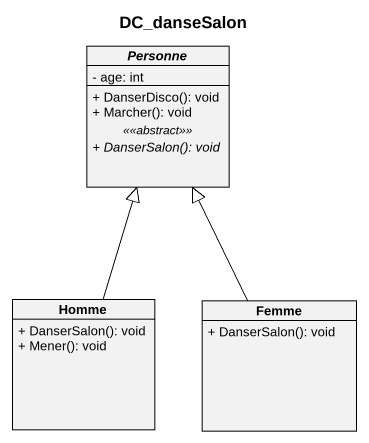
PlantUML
@startuml
title DC_danseSalon
hide circle
hide empty members
skinparam classAttributeIconSize 0
abstract class Personne {
  - age: int
  --
  + DanserDisco(): void
  + Marcher(): void
  .. <<<<abstract>>>> ..
  {abstract} + DanserSalon(): void
}
class Homme {
  + DanserSalon(): void
  + Mener(): void
}
class Femme {
  + DanserSalon(): void
}
Homme -up-|> Personne
Femme -up-|> Personne
@enduml
